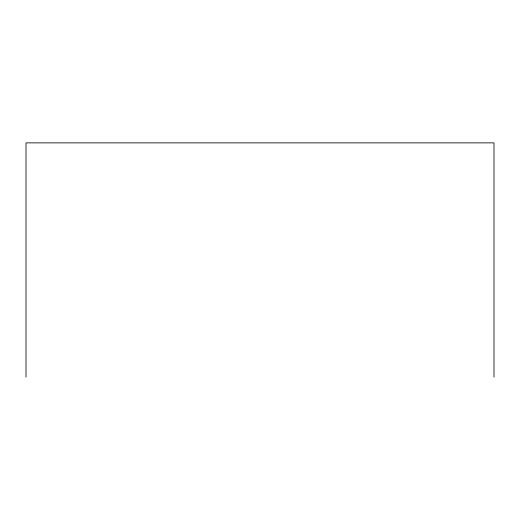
<?xml version="1.0" encoding="UTF-8"?>
<svg xmlns="http://www.w3.org/2000/svg" width="520" height="520" viewBox="0 0 520 520"><rect width="100%" height="100%" fill="white"/><g stroke="black" fill="none" stroke-linecap="round" stroke-linejoin="round"><path stroke-width="0.78" d="M494 377.13L494 142.87L26 142.87L26 377.13"/></g></svg>
